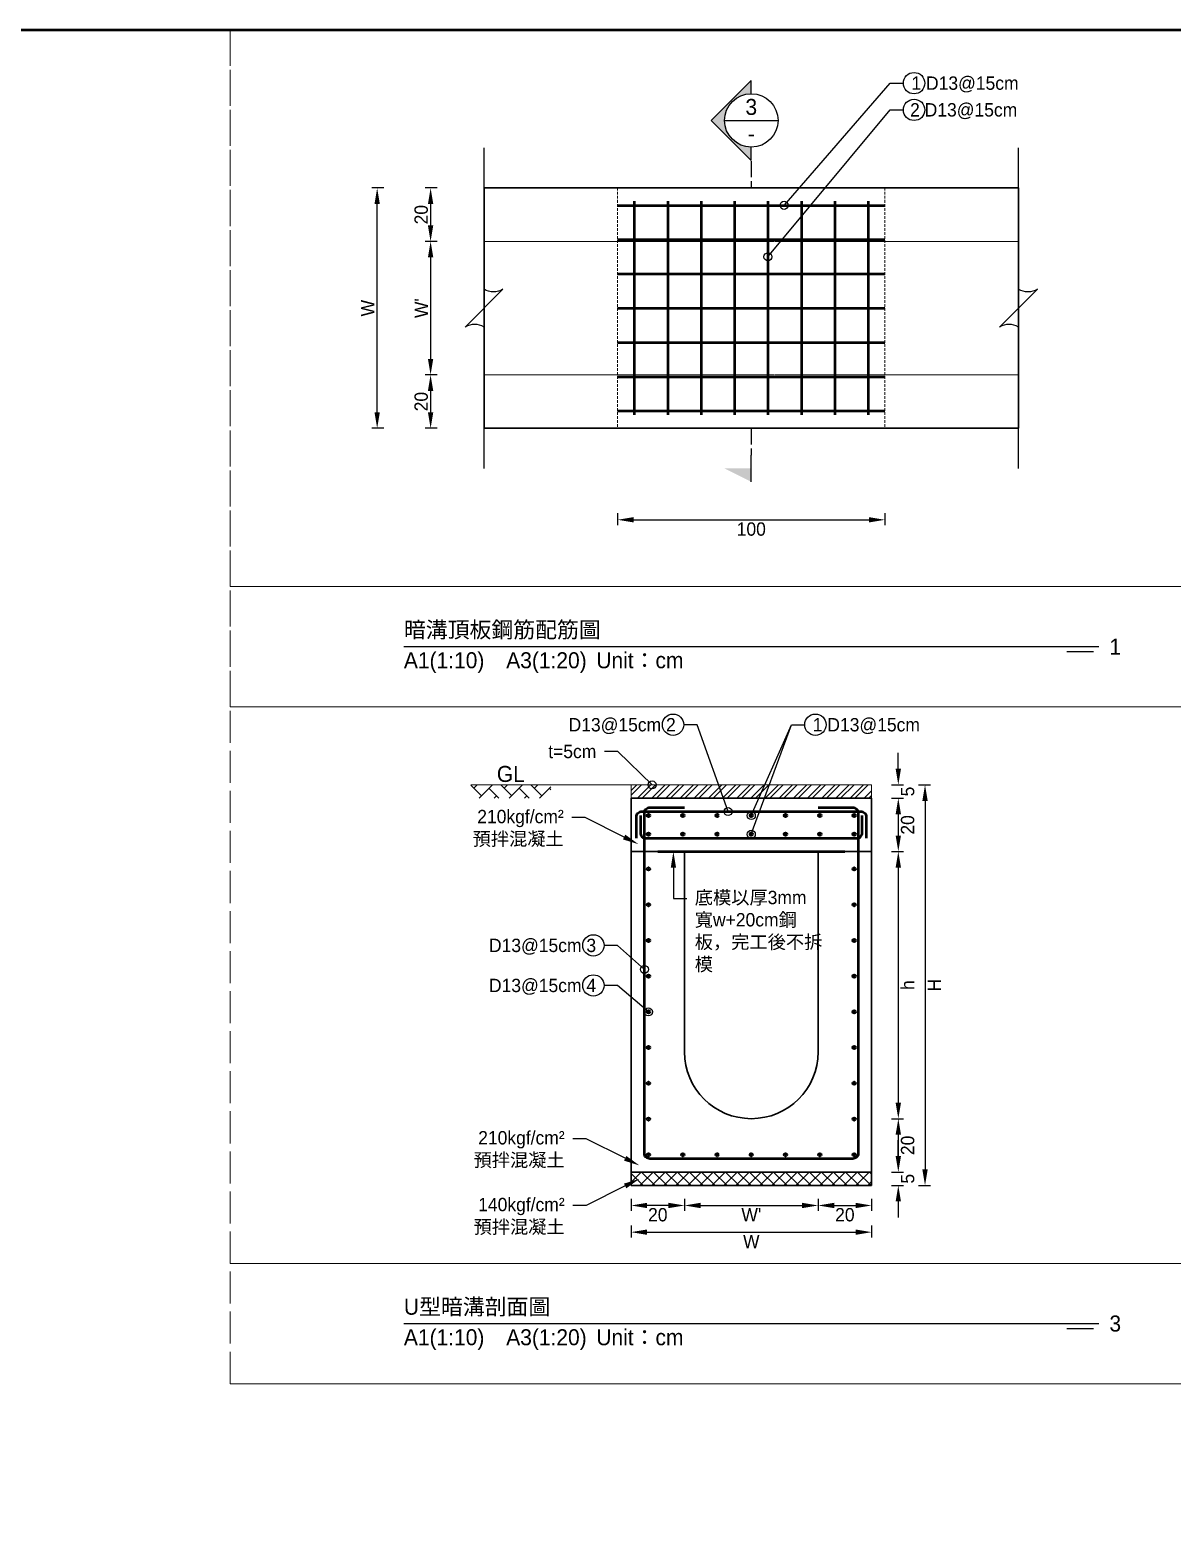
# Model space of a CAD drawing. Extents: x -3420 to 2030, y -3892 to 566.
# Drawn here: x -855 to -428, y -1971 to -1414 of the extents above; entities that cross this region are included whole.
import ezdxf
from ezdxf import colors
from ezdxf.entities.mleader import LeaderData, LeaderLine
from ezdxf.math import Vec2, Vec3

# ---------------------------------------------------------------- set-up
doc = ezdxf.new("R2010")
doc.units = 0
doc.header["$MEASUREMENT"] = 0
for name, pattern in [('ACAD_ISO02W100', [15, 12, -3]), ('DASHEDX2', [1.5, 1, -0.5]), ('HIDDEN', [0.375, 0.25, -0.125])]:
    doc.linetypes.add(name, pattern=pattern)
for name, color, linetype, lineweight in [('一、3.基本-變更', 1, 'Continuous', 50), ('二、1.繪圖-既有設施', 8, 'Continuous', 20), ('二、2.繪圖-施作項目', 181, 'Continuous', 30), ('二、4.繪圖-設計鋪面', 40, 'Continuous', 20), ('二、5.繪圖-鋼筋', 60, 'Continuous', 50), ('二、6.繪圖-其他施作項目', 35, 'Continuous', 30)]:
    doc.layers.add(name, color=color, linetype=linetype, lineweight=lineweight)
doc.layers.add('一、4.基本-隱藏', color=9, linetype='ACAD_ISO02W100', lineweight=20, plot=False)
doc.layers.add('三、3.文字-註解文字', color=2, linetype='Continuous')
doc.styles.add('次圖名(詳圖)', font='MS PGothic.ttf', dxfattribs={"height": 6})
doc.styles.add('註解文字(詳圖)', font='MS PGothic.ttf', dxfattribs={"height": 5})
doc.dimstyles.new('註解文字(詳圖)', dxfattribs={"dimtxt": 5, "dimasz": 6, "dimexe": 2, "dimexo": 5, "dimgap": 1, "dimtad": 2, "dimzin": 0, "dimdsep": 46, "dimtxsty": '註解文字(詳圖)', "dimcen": 0.1, "dimclrd": 144, "dimclre": 144, "dimclrt": 256, "dimadec": 0, "dimazin": 0, "dimtfac": 1, "dimtofl": 0, "dimtmove": 0, "dimatfit": 3, "dimfxlon": 1, "dimtolj": 1, "dimtzin": 0, "dimlwd": -1, "dimlwe": -1, "dimarcsym": 1})

# ---------------------------------------------------------------- blocks, each defined once
blk = doc.blocks.new('*D136')
at = {"layer": 'Defpoints', "color": 0, "transparency": 16777216}
for p in [(-685.015, -1473.25), (-705.015, -1493.25), (-685.015, -1493.25)]:
    blk.add_point(p, dxfattribs=at)
at = {"layer": '三、3.文字-註解文字', "color": 144, "transparency": 16777216}
for p, q in [((-702.515, -1473.25), (-707.015, -1473.25)), ((-705.015, -1479.25), (-705.015, -1487.25)), ((-702.515, -1493.25), (-707.015, -1493.25))]:
    blk.add_line(p, q, dxfattribs=at)
for points in [[(-706.015, -1479.25), (-704.015, -1479.25), (-705.015, -1473.25)], [(-706.015, -1487.25), (-704.015, -1487.25), (-705.015, -1493.25)]]:
    blk.add_solid(points, dxfattribs=at)
at = {"layer": '三、3.文字-註解文字', "transparency": 16777216, "insert": (-708.515, -1483.25), "char_height": 5, "attachment_point": 5, "rotation": 90, "style": '註解文字(詳圖)'}
blk.add_mtext('\\A1;20', dxfattribs=at)
blk = doc.blocks.new('*D137')
at = {"layer": 'Defpoints', "color": 0, "transparency": 16777216}
for p in [(-685.015, -1493.25), (-705.015, -1543.25), (-685.015, -1543.25)]:
    blk.add_point(p, dxfattribs=at)
at = {"layer": '三、3.文字-註解文字', "color": 144, "transparency": 16777216}
for p, q in [((-702.515, -1493.25), (-707.015, -1493.25)), ((-705.015, -1499.25), (-705.015, -1537.25)), ((-702.515, -1543.25), (-707.015, -1543.25))]:
    blk.add_line(p, q, dxfattribs=at)
for points in [[(-706.015, -1499.25), (-704.015, -1499.25), (-705.015, -1493.25)], [(-706.015, -1537.25), (-704.015, -1537.25), (-705.015, -1543.25)]]:
    blk.add_solid(points, dxfattribs=at)
at = {"layer": '三、3.文字-註解文字', "transparency": 16777216, "insert": (-708.515, -1518.25), "char_height": 5, "attachment_point": 5, "rotation": 90, "style": '註解文字(詳圖)'}
blk.add_mtext("\\A1;{\\fMS PGothic|b0|i0|c128|p34;W}'", dxfattribs=at)
blk = doc.blocks.new('*D138')
at = {"layer": 'Defpoints', "color": 0, "transparency": 16777216}
for p in [(-685.015, -1543.25), (-705.015, -1563.25), (-685.015, -1563.25)]:
    blk.add_point(p, dxfattribs=at)
at = {"layer": '三、3.文字-註解文字', "color": 144, "transparency": 16777216}
for p, q in [((-702.515, -1543.25), (-707.015, -1543.25)), ((-705.015, -1549.25), (-705.015, -1557.25)), ((-702.515, -1563.25), (-707.015, -1563.25))]:
    blk.add_line(p, q, dxfattribs=at)
for points in [[(-706.015, -1549.25), (-704.015, -1549.25), (-705.015, -1543.25)], [(-706.015, -1557.25), (-704.015, -1557.25), (-705.015, -1563.25)]]:
    blk.add_solid(points, dxfattribs=at)
at = {"layer": '三、3.文字-註解文字', "transparency": 16777216, "insert": (-708.515, -1553.25), "char_height": 5, "attachment_point": 5, "rotation": 90, "style": '註解文字(詳圖)'}
blk.add_mtext('\\A1;20', dxfattribs=at)
blk = doc.blocks.new('_Small')
at = {"color": 0, "linetype": 'ByBlock', "lineweight": -2}
blk.add_circle((0, 0), 0.25, dxfattribs=at)
blk = doc.blocks.new('*D134')
at = {"layer": 'Defpoints', "color": 0, "transparency": 16777216}
for p in [(-635.015, -1563.25), (-535.015, -1563.25), (-535.015, -1597.5)]:
    blk.add_point(p, dxfattribs=at)
at = {"layer": '三、3.文字-註解文字', "color": 144, "transparency": 16777216}
for p, q in [((-635.015, -1595), (-635.015, -1599.5)), ((-629.015, -1597.5), (-541.015, -1597.5)), ((-535.015, -1595), (-535.015, -1599.5))]:
    blk.add_line(p, q, dxfattribs=at)
for points in [[(-629.015, -1596.5), (-629.015, -1598.5), (-635.015, -1597.5)], [(-541.015, -1596.5), (-541.015, -1598.5), (-535.015, -1597.5)]]:
    blk.add_solid(points, dxfattribs=at)
at = {"layer": '三、3.文字-註解文字', "transparency": 16777216, "insert": (-585.015, -1601), "char_height": 5, "attachment_point": 5, "style": '註解文字(詳圖)'}
blk.add_mtext('\\A1;100', dxfattribs=at)
blk = doc.blocks.new('*D135')
at = {"layer": 'Defpoints', "color": 0, "transparency": 16777216}
for p in [(-725.015, -1473.25), (-685.015, -1473.25), (-685.015, -1563.25)]:
    blk.add_point(p, dxfattribs=at)
at = {"layer": '三、3.文字-註解文字', "color": 144, "transparency": 16777216}
for p, q in [((-722.515, -1473.25), (-727.015, -1473.25)), ((-725.015, -1557.25), (-725.015, -1479.25)), ((-722.515, -1563.25), (-727.015, -1563.25))]:
    blk.add_line(p, q, dxfattribs=at)
for points in [[(-726.015, -1479.25), (-724.015, -1479.25), (-725.015, -1473.25)], [(-726.015, -1557.25), (-724.015, -1557.25), (-725.015, -1563.25)]]:
    blk.add_solid(points, dxfattribs=at)
at = {"layer": '三、3.文字-註解文字', "transparency": 16777216, "insert": (-728.515, -1518.25), "char_height": 5, "attachment_point": 5, "rotation": 90, "style": '註解文字(詳圖)'}
blk.add_mtext('\\A1;W', dxfattribs=at)
blk = doc.blocks.new('*D140')
at = {"layer": 'Defpoints', "color": 0, "transparency": 16777216}
for p in [(-540, -1696.75), (-540, -1701.75), (-530, -1701.75)]:
    blk.add_point(p, dxfattribs=at)
at = {"layer": '三、3.文字-註解文字', "color": 144, "transparency": 16777216}
for p, q in [((-530, -1690.75), (-530, -1684.75)), ((-532.5, -1696.75), (-528, -1696.75)), ((-532.5, -1701.75), (-528, -1701.75)), ((-530, -1707.75), (-530, -1713.75))]:
    blk.add_line(p, q, dxfattribs=at)
for points in [[(-531, -1690.75), (-529, -1690.75), (-530, -1696.75)], [(-531, -1707.75), (-529, -1707.75), (-530, -1701.75)]]:
    blk.add_solid(points, dxfattribs=at)
at = {"layer": '三、3.文字-註解文字', "transparency": 16777216, "insert": (-526.5, -1699.25), "char_height": 5, "attachment_point": 5, "rotation": 90, "style": '註解文字(詳圖)'}
blk.add_mtext('\\A1;5', dxfattribs=at)
blk = doc.blocks.new('*D141')
at = {"layer": 'Defpoints', "color": 0, "transparency": 16777216}
for p in [(-540, -1701.75), (-540, -1721.75), (-530, -1721.75)]:
    blk.add_point(p, dxfattribs=at)
at = {"layer": '三、3.文字-註解文字', "color": 144, "transparency": 16777216}
for p, q in [((-532.5, -1701.75), (-528, -1701.75)), ((-530, -1707.75), (-530, -1715.75)), ((-532.5, -1721.75), (-528, -1721.75))]:
    blk.add_line(p, q, dxfattribs=at)
for points in [[(-531, -1707.75), (-529, -1707.75), (-530, -1701.75)], [(-531, -1715.75), (-529, -1715.75), (-530, -1721.75)]]:
    blk.add_solid(points, dxfattribs=at)
at = {"layer": '三、3.文字-註解文字', "transparency": 16777216, "insert": (-526.5, -1711.75), "char_height": 5, "attachment_point": 5, "rotation": 90, "style": '註解文字(詳圖)'}
blk.add_mtext('\\A1;20', dxfattribs=at)
blk = doc.blocks.new('*D142')
at = {"layer": 'Defpoints', "color": 0, "transparency": 16777216}
for p in [(-540, -1721.75), (-585, -1821.75), (-530, -1821.75)]:
    blk.add_point(p, dxfattribs=at)
at = {"layer": '三、3.文字-註解文字', "color": 144, "transparency": 16777216}
for p, q in [((-532.5, -1721.75), (-528, -1721.75)), ((-530, -1727.75), (-530, -1815.75)), ((-532.5, -1821.75), (-528, -1821.75))]:
    blk.add_line(p, q, dxfattribs=at)
for points in [[(-531, -1727.75), (-529, -1727.75), (-530, -1721.75)], [(-531, -1815.75), (-529, -1815.75), (-530, -1821.75)]]:
    blk.add_solid(points, dxfattribs=at)
at = {"layer": '三、3.文字-註解文字', "transparency": 16777216, "insert": (-526.5, -1771.75), "char_height": 5, "attachment_point": 5, "rotation": 90, "style": '註解文字(詳圖)'}
blk.add_mtext('\\A1;h', dxfattribs=at)
blk = doc.blocks.new('*D143')
at = {"layer": 'Defpoints', "color": 0, "transparency": 16777216}
for p in [(-585, -1821.75), (-540, -1841.75), (-530, -1841.75)]:
    blk.add_point(p, dxfattribs=at)
at = {"layer": '三、3.文字-註解文字', "color": 144, "transparency": 16777216}
for p, q in [((-532.5, -1821.75), (-528, -1821.75)), ((-530, -1827.75), (-530, -1835.75)), ((-532.5, -1841.75), (-528, -1841.75))]:
    blk.add_line(p, q, dxfattribs=at)
for points in [[(-531, -1827.75), (-529, -1827.75), (-530, -1821.75)], [(-531, -1835.75), (-529, -1835.75), (-530, -1841.75)]]:
    blk.add_solid(points, dxfattribs=at)
at = {"layer": '三、3.文字-註解文字', "transparency": 16777216, "insert": (-526.5, -1831.75), "char_height": 5, "attachment_point": 5, "rotation": 90, "style": '註解文字(詳圖)'}
blk.add_mtext('\\A1;20', dxfattribs=at)
blk = doc.blocks.new('*D144')
at = {"layer": 'Defpoints', "color": 0, "transparency": 16777216}
for p in [(-540, -1841.75), (-540, -1846.75), (-530, -1846.75)]:
    blk.add_point(p, dxfattribs=at)
at = {"layer": '三、3.文字-註解文字', "color": 144, "transparency": 16777216}
for p, q in [((-530, -1835.75), (-530, -1829.75)), ((-532.5, -1841.75), (-528, -1841.75)), ((-532.5, -1846.75), (-528, -1846.75)), ((-530, -1852.75), (-530, -1858.75))]:
    blk.add_line(p, q, dxfattribs=at)
for points in [[(-531, -1835.75), (-529, -1835.75), (-530, -1841.75)], [(-531, -1852.75), (-529, -1852.75), (-530, -1846.75)]]:
    blk.add_solid(points, dxfattribs=at)
at = {"layer": '三、3.文字-註解文字', "transparency": 16777216, "insert": (-526.5, -1844.25), "char_height": 5, "attachment_point": 5, "rotation": 90, "style": '註解文字(詳圖)'}
blk.add_mtext('\\A1;5', dxfattribs=at)
blk = doc.blocks.new('*D139')
at = {"layer": 'Defpoints', "color": 0, "transparency": 16777216}
for p in [(-540, -1696.75), (-540, -1846.75), (-520, -1846.75)]:
    blk.add_point(p, dxfattribs=at)
at = {"layer": '三、3.文字-註解文字', "color": 144, "transparency": 16777216}
for p, q in [((-522.5, -1696.75), (-518, -1696.75)), ((-520, -1702.75), (-520, -1840.75)), ((-522.5, -1846.75), (-518, -1846.75))]:
    blk.add_line(p, q, dxfattribs=at)
for points in [[(-521, -1702.75), (-519, -1702.75), (-520, -1696.75)], [(-521, -1840.75), (-519, -1840.75), (-520, -1846.75)]]:
    blk.add_solid(points, dxfattribs=at)
at = {"layer": '三、3.文字-註解文字', "transparency": 16777216, "insert": (-516.5, -1771.75), "char_height": 5, "attachment_point": 5, "rotation": 90, "style": '註解文字(詳圖)'}
blk.add_mtext('\\A1;H', dxfattribs=at)
blk = doc.blocks.new('*D131')
at = {"layer": 'Defpoints', "color": 0, "transparency": 16777216}
for p in [(-630, -1721.75), (-610, -1721.75), (-630, -1854.25)]:
    blk.add_point(p, dxfattribs=at)
at = {"layer": '三、3.文字-註解文字', "color": 144, "transparency": 16777216}
for p, q in [((-630, -1851.75), (-630, -1856.25)), ((-616, -1854.25), (-624, -1854.25)), ((-610, -1851.75), (-610, -1856.25))]:
    blk.add_line(p, q, dxfattribs=at)
for points in [[(-624, -1853.25), (-624, -1855.25), (-630, -1854.25)], [(-616, -1853.25), (-616, -1855.25), (-610, -1854.25)]]:
    blk.add_solid(points, dxfattribs=at)
at = {"layer": '三、3.文字-註解文字', "transparency": 16777216, "insert": (-620, -1857.75), "char_height": 5, "attachment_point": 5, "style": '註解文字(詳圖)'}
blk.add_mtext('\\A1;20', dxfattribs=at)
blk = doc.blocks.new('*D132')
at = {"layer": 'Defpoints', "color": 0, "transparency": 16777216}
for p in [(-610, -1721.75), (-560, -1721.75), (-560, -1854.25)]:
    blk.add_point(p, dxfattribs=at)
at = {"layer": '三、3.文字-註解文字', "color": 144, "transparency": 16777216}
for p, q in [((-610, -1851.75), (-610, -1856.25)), ((-604, -1854.25), (-566, -1854.25)), ((-560, -1851.75), (-560, -1856.25))]:
    blk.add_line(p, q, dxfattribs=at)
for points in [[(-604, -1853.25), (-604, -1855.25), (-610, -1854.25)], [(-566, -1853.25), (-566, -1855.25), (-560, -1854.25)]]:
    blk.add_solid(points, dxfattribs=at)
at = {"layer": '三、3.文字-註解文字', "transparency": 16777216, "insert": (-585, -1857.75), "char_height": 5, "attachment_point": 5, "style": '註解文字(詳圖)'}
blk.add_mtext("\\A1;W'", dxfattribs=at)
blk = doc.blocks.new('*D133')
at = {"layer": 'Defpoints', "color": 0, "transparency": 16777216}
for p in [(-560, -1721.75), (-540, -1721.75), (-540, -1854.25)]:
    blk.add_point(p, dxfattribs=at)
at = {"layer": '三、3.文字-註解文字', "color": 144, "transparency": 16777216}
for p, q in [((-560, -1851.75), (-560, -1856.25)), ((-554, -1854.25), (-546, -1854.25)), ((-540, -1851.75), (-540, -1856.25))]:
    blk.add_line(p, q, dxfattribs=at)
for points in [[(-554, -1853.25), (-554, -1855.25), (-560, -1854.25)], [(-546, -1853.25), (-546, -1855.25), (-540, -1854.25)]]:
    blk.add_solid(points, dxfattribs=at)
at = {"layer": '三、3.文字-註解文字', "transparency": 16777216, "insert": (-550, -1857.75), "char_height": 5, "attachment_point": 5, "style": '註解文字(詳圖)'}
blk.add_mtext('\\A1;20', dxfattribs=at)
blk = doc.blocks.new('*D130')
at = {"layer": 'Defpoints', "color": 0, "transparency": 16777216}
for p in [(-630, -1846.75), (-540, -1846.75), (-540, -1864.25)]:
    blk.add_point(p, dxfattribs=at)
at = {"layer": '三、3.文字-註解文字', "color": 144, "transparency": 16777216}
for p, q in [((-630, -1861.75), (-630, -1866.25)), ((-624, -1864.25), (-546, -1864.25)), ((-540, -1861.75), (-540, -1866.25))]:
    blk.add_line(p, q, dxfattribs=at)
for points in [[(-624, -1863.25), (-624, -1865.25), (-630, -1864.25)], [(-546, -1863.25), (-546, -1865.25), (-540, -1864.25)]]:
    blk.add_solid(points, dxfattribs=at)
at = {"layer": '三、3.文字-註解文字', "transparency": 16777216, "insert": (-585, -1867.75), "char_height": 5, "attachment_point": 5, "style": '註解文字(詳圖)'}
blk.add_mtext('\\A1;W', dxfattribs=at)

msp = doc.modelspace()

# ---------------------------------------------------------------- hatches: boundary and pattern name
at = {"layer": '三、3.文字-註解文字'}
h = msp.add_hatch(color=256, dxfattribs=at)
h.dxf.hatch_style = 1
h.paths.add_polyline_path([(-585.015, -1432.943), (-600.015, -1447.943), (-585.015, -1462.943), (-585.015, -1457.943, -0.4142136), (-595.015, -1447.943, -0.4142136), (-585.015, -1437.943)])
h = msp.add_hatch(color=256, dxfattribs=at)
h.dxf.hatch_style = 1
h.paths.add_polyline_path([(-595.015, -1578.25), (-585.015, -1583.25), (-585.015, -1578.25)])
at = {"layer": '二、2.繪圖-施作項目'}
h = msp.add_hatch(dxfattribs=at)
h.set_pattern_fill('ANSI37', color=256)
h.set_pattern_definition([(45, (658.0375, -1477.9498), (-2.245064, 2.245064), []), (135, (658.0375, -1477.9498), (-2.245064, -2.245064), [])])
h.paths.add_polyline_path([(-540, -1846.75), (-540, -1841.75), (-630, -1841.75), (-630, -1846.75)])
at = {"layer": '二、4.繪圖-設計鋪面'}
h = msp.add_hatch(dxfattribs=at)
h.set_pattern_fill('AR-HBONE', color=256)
h.set_pattern_definition([(45, (-10, -1426.5), (0, 5.656854), [12, -4]), (135, (-7.1716, -1423.6716), (4e-16, 5.656854), [12, -4])])
h.paths.add_polyline_path([(-660, -1696.75), (-690, -1696.75), (-690, -1701.75), (-660, -1701.75)])
h = msp.add_hatch(dxfattribs=at)
h.set_pattern_fill('ANSI32', color=256, scale=10)
h.set_pattern_definition([(45, (-2757.7885, -1477.283), (-2.6516504, 2.6516504), []), (45, (-2756.0207, -1477.283), (-2.6516504, 2.6516504), [])])
h.paths.add_polyline_path([(-540, -1701.75), (-540, -1696.75), (-630, -1696.75), (-630, -1701.75)])
at = {"layer": '二、5.繪圖-鋼筋'}
h = msp.add_hatch(color=256, dxfattribs=at)
h.dxf.hatch_style = 1
h.paths.add_polyline_path([(-623, -1708.25, 1), (-624, -1708.25, 1)])
h = msp.add_hatch(color=256, dxfattribs=at)
h.dxf.hatch_style = 1
h.paths.add_polyline_path([(-610.17, -1708.25, 1), (-611.17, -1708.25, 1)])
h = msp.add_hatch(color=256, dxfattribs=at)
h.dxf.hatch_style = 1
h.paths.add_polyline_path([(-597.34, -1708.25, 1), (-598.34, -1708.25, 1)])
h = msp.add_hatch(color=256, dxfattribs=at)
h.dxf.hatch_style = 1
h.paths.add_polyline_path([(-584.5, -1708.25, 1), (-585.5, -1708.25, 1)])
h = msp.add_hatch(color=256, dxfattribs=at)
h.dxf.hatch_style = 1
h.paths.add_polyline_path([(-571.68, -1708.25, 1), (-572.68, -1708.25, 1)])
h = msp.add_hatch(color=256, dxfattribs=at)
h.dxf.hatch_style = 1
h.paths.add_polyline_path([(-558.85, -1708.25, 1), (-559.85, -1708.25, 1)])
h = msp.add_hatch(color=256, dxfattribs=at)
h.dxf.hatch_style = 1
h.paths.add_polyline_path([(-546, -1708.25, 1), (-547, -1708.25, 1)])
h = msp.add_hatch(color=256, dxfattribs=at)
h.dxf.hatch_style = 1
h.paths.add_polyline_path([(-623, -1715.25, 1), (-624, -1715.25, 1)])
h = msp.add_hatch(color=256, dxfattribs=at)
h.dxf.hatch_style = 1
h.paths.add_polyline_path([(-610.17, -1715.25, 1), (-611.17, -1715.25, 1)])
h = msp.add_hatch(color=256, dxfattribs=at)
h.dxf.hatch_style = 1
h.paths.add_polyline_path([(-597.34, -1715.25, 1), (-598.34, -1715.25, 1)])
h = msp.add_hatch(color=256, dxfattribs=at)
h.dxf.hatch_style = 1
h.paths.add_polyline_path([(-584.5, -1715.25, 1), (-585.5, -1715.25, 1)])
h = msp.add_hatch(color=256, dxfattribs=at)
h.dxf.hatch_style = 1
h.paths.add_polyline_path([(-571.68, -1715.25, 1), (-572.68, -1715.25, 1)])
h = msp.add_hatch(color=256, dxfattribs=at)
h.dxf.hatch_style = 1
h.paths.add_polyline_path([(-558.85, -1715.25, 1), (-559.85, -1715.25, 1)])
h = msp.add_hatch(color=256, dxfattribs=at)
h.dxf.hatch_style = 1
h.paths.add_polyline_path([(-546, -1715.25, 1), (-547, -1715.25, 1)])
h = msp.add_hatch(color=256, dxfattribs=at)
h.dxf.hatch_style = 1
h.paths.add_polyline_path([(-623, -1728.25, 1), (-624, -1728.25, 1)])
h = msp.add_hatch(color=256, dxfattribs=at)
h.dxf.hatch_style = 1
h.paths.add_polyline_path([(-546, -1728.25, 1), (-547, -1728.25, 1)])
h = msp.add_hatch(color=256, dxfattribs=at)
h.dxf.hatch_style = 1
h.paths.add_polyline_path([(-623, -1741.625, 1), (-624, -1741.625, 1)])
h = msp.add_hatch(color=256, dxfattribs=at)
h.dxf.hatch_style = 1
h.paths.add_polyline_path([(-546, -1741.625, 1), (-547, -1741.625, 1)])
h = msp.add_hatch(color=256, dxfattribs=at)
h.dxf.hatch_style = 1
h.paths.add_polyline_path([(-623, -1755, 1), (-624, -1755, 1)])
h = msp.add_hatch(color=256, dxfattribs=at)
h.dxf.hatch_style = 1
h.paths.add_polyline_path([(-546, -1755, 1), (-547, -1755, 1)])
h = msp.add_hatch(color=256, dxfattribs=at)
h.dxf.hatch_style = 1
h.paths.add_polyline_path([(-623, -1768.375, 1), (-624, -1768.375, 1)])
h = msp.add_hatch(color=256, dxfattribs=at)
h.dxf.hatch_style = 1
h.paths.add_polyline_path([(-546, -1768.375, 1), (-547, -1768.375, 1)])
h = msp.add_hatch(color=256, dxfattribs=at)
h.dxf.hatch_style = 1
h.paths.add_polyline_path([(-623, -1781.75, 1), (-624, -1781.75, 1)])
h = msp.add_hatch(color=256, dxfattribs=at)
h.dxf.hatch_style = 1
h.paths.add_polyline_path([(-546, -1781.75, 1), (-547, -1781.75, 1)])
h = msp.add_hatch(color=256, dxfattribs=at)
h.dxf.hatch_style = 1
h.paths.add_polyline_path([(-623, -1795.125, 1), (-624, -1795.125, 1)])
h = msp.add_hatch(color=256, dxfattribs=at)
h.dxf.hatch_style = 1
h.paths.add_polyline_path([(-546, -1795.125, 1), (-547, -1795.125, 1)])
h = msp.add_hatch(color=256, dxfattribs=at)
h.dxf.hatch_style = 1
h.paths.add_polyline_path([(-623, -1808.5, 1), (-624, -1808.5, 1)])
h = msp.add_hatch(color=256, dxfattribs=at)
h.dxf.hatch_style = 1
h.paths.add_polyline_path([(-546, -1808.5, 1), (-547, -1808.5, 1)])
h = msp.add_hatch(color=256, dxfattribs=at)
h.dxf.hatch_style = 1
h.paths.add_polyline_path([(-623, -1821.875, 1), (-624, -1821.875, 1)])
h = msp.add_hatch(color=256, dxfattribs=at)
h.dxf.hatch_style = 1
h.paths.add_polyline_path([(-546, -1821.875, 1), (-547, -1821.875, 1)])
h = msp.add_hatch(color=256, dxfattribs=at)
h.dxf.hatch_style = 1
h.paths.add_polyline_path([(-623, -1835.25, 1), (-624, -1835.25, 1)])
h = msp.add_hatch(color=256, dxfattribs=at)
h.dxf.hatch_style = 1
h.paths.add_polyline_path([(-610.17, -1835.25, 1), (-611.17, -1835.25, 1)])
h = msp.add_hatch(color=256, dxfattribs=at)
h.dxf.hatch_style = 1
h.paths.add_polyline_path([(-597.34, -1835.25, 1), (-598.34, -1835.25, 1)])
h = msp.add_hatch(color=256, dxfattribs=at)
h.dxf.hatch_style = 1
h.paths.add_polyline_path([(-584.5, -1835.25, 1), (-585.5, -1835.25, 1)])
h = msp.add_hatch(color=256, dxfattribs=at)
h.dxf.hatch_style = 1
h.paths.add_polyline_path([(-571.68, -1835.25, 1), (-572.68, -1835.25, 1)])
h = msp.add_hatch(color=256, dxfattribs=at)
h.dxf.hatch_style = 1
h.paths.add_polyline_path([(-558.85, -1835.25, 1), (-559.85, -1835.25, 1)])
h = msp.add_hatch(color=256, dxfattribs=at)
h.dxf.hatch_style = 1
h.paths.add_polyline_path([(-546, -1835.25, 1), (-547, -1835.25, 1)])

# ---------------------------------------------------------------- linework, layer by layer
at = {"layer": '一、3.基本-變更'}
msp.add_lwpolyline([(-3420, -1414), (0, -1414), (0, -2528), (-3420, -2528)], close=True, dxfattribs=at)
at = {"layer": '一、4.基本-隱藏'}
for points in [[(-780, -1414), (0, -1414), (0, -1921), (-780, -1921)], [(-780, -1414), (-390, -1414), (-390, -1622.5), (-780, -1622.5)], [(-780, -1622.5), (-390, -1622.5), (-390, -1667.5), (-780, -1667.5)], [(-780, -1667.5), (-390, -1667.5), (-390, -1876), (-780, -1876)], [(-780, -1876), (-390, -1876), (-390, -1921), (-780, -1921)]]:
    msp.add_lwpolyline(points, close=True, dxfattribs=at)
msp.add_lwpolyline([(-780, -1921), (0, -1921)], dxfattribs=at)
at = {"layer": '三、3.文字-註解文字'}
for points in [[(-585.015, -1437.943), (-585.015, -1432.943), (-600.015, -1447.943), (-585.015, -1462.943), (-585.015, -1457.943)], [(-595.015, -1447.943), (-575.015, -1447.943)], [(-585.015, -1583.25), (-585.015, -1573.25)], [(-715, -1645), (-455, -1645)], [(-457, -1647), (-467, -1647)], [(-715, -1898.5), (-455, -1898.5)], [(-457, -1900.5), (-467, -1900.5)]]:
    msp.add_lwpolyline(points, dxfattribs=at)
for points in [[(-685.015, -1578.25), (-685.015, -1525.321, 0.2828427), (-692.086, -1525.321), (-677.944, -1511.179, -0.2828427), (-685.015, -1511.179), (-685.015, -1458.25)], [(-485.015, -1578.25), (-485.015, -1525.321, 0.2828427), (-492.086, -1525.321), (-477.944, -1511.179, -0.2828427), (-485.015, -1511.179), (-485.015, -1458.25)]]:
    msp.add_lwpolyline(points, format="xyb", dxfattribs=at)
at = {"layer": '三、3.文字-註解文字', "linetype": 'ACAD_ISO02W100', "ltscale": 0.5}
for points in [[(-585.015, -1463.25), (-585.015, -1473.25)], [(-585.015, -1563.25), (-585.015, -1573.25)]]:
    msp.add_lwpolyline(points, dxfattribs=at)
at = {"layer": '三、3.文字-註解文字'}
for centre, radius in [((-524.085, -1434), 4), ((-585.015, -1447.943), 10), ((-524.085, -1444), 4), ((-614.282, -1674.25), 4), ((-561, -1674.25), 4), ((-644.082, -1756.875), 4), ((-644.082, -1771.875), 4)]:
    msp.add_circle(centre, radius, dxfattribs=at)
at = {"layer": '二、1.繪圖-既有設施', "linetype": 'DASHEDX2'}
for points in [[(-635.015, -1473.25), (-635.015, -1563.25)], [(-535.015, -1473.25), (-535.015, -1563.25)]]:
    msp.add_lwpolyline(points, dxfattribs=at)
at = {"layer": '二、1.繪圖-既有設施', "linetype": 'HIDDEN'}
for points in [[(-685.015, -1493.25), (-485.015, -1493.25)], [(-685.015, -1543.25), (-485.015, -1543.25)]]:
    msp.add_lwpolyline(points, dxfattribs=at)
at = {"layer": '二、2.繪圖-施作項目'}
for points in [[(-685.015, -1473.25), (-485.015, -1473.25)], [(-685.015, -1473.25), (-685.015, -1563.25)], [(-485.015, -1473.25), (-485.015, -1563.25)], [(-685.015, -1563.25), (-485.015, -1563.25)], [(-630, -1701.75), (-540, -1701.75)], [(-630, -1701.75), (-630, -1721.75)], [(-540, -1701.75), (-540, -1721.75)], [(-630, -1721.75), (-540, -1721.75)], [(-630, -1721.75), (-630, -1846.75)], [(-630, -1721.75), (-540, -1721.75)], [(-540, -1721.75), (-540, -1846.75)], [(-630, -1841.75), (-540, -1841.75)], [(-630, -1846.75), (-540, -1846.75)]]:
    msp.add_lwpolyline(points, dxfattribs=at)
msp.add_lwpolyline([(-560, -1721.75), (-560, -1796.75, -1), (-610, -1796.75), (-610, -1721.75)], format="xyb", dxfattribs=at)
at = {"layer": '二、4.繪圖-設計鋪面'}
for points in [[(-630, -1696.75), (-690, -1696.75)], [(-630, -1696.75), (-540, -1696.75)], [(-630, -1696.75), (-630, -1701.75)], [(-540, -1696.75), (-540, -1701.75)], [(-630, -1701.75), (-540, -1701.75)]]:
    msp.add_lwpolyline(points, dxfattribs=at)
at = {"layer": '二、5.繪圖-鋼筋'}
for points in [[(-635.015, -1479.75), (-535.015, -1479.75)], [(-628.78, -1478.25), (-628.78, -1558.25)], [(-616.28, -1478.25), (-616.28, -1558.25)], [(-603.78, -1478.25), (-603.78, -1558.25)], [(-591.28, -1478.25), (-591.28, -1558.25)], [(-578.78, -1478.25), (-578.78, -1558.25)], [(-566.28, -1478.25), (-566.28, -1558.25)], [(-553.78, -1478.25), (-553.78, -1558.25)], [(-541.28, -1478.25), (-541.28, -1558.25)], [(-635.015, -1492.6), (-535.015, -1492.6)], [(-635.015, -1505.43), (-535.015, -1505.43)], [(-635.015, -1518.26), (-535.015, -1518.26)], [(-635.015, -1531.09), (-535.015, -1531.09)], [(-635.015, -1543.92), (-535.015, -1543.92)], [(-635.015, -1556.75), (-535.015, -1556.75)]]:
    msp.add_lwpolyline(points, dxfattribs=at)
for points in [[(-628, -1716.75), (-628, -1708.75, -0.4142136), (-626, -1706.75), (-544, -1706.75, -0.4142136), (-542, -1708.75), (-542, -1716.75)], [(-626.5, -1708.25), (-626.5, -1714.75, 0.4142136), (-624.5, -1716.75), (-545.5, -1716.75, 0.4142136), (-543.5, -1714.75), (-543.5, -1708.25)], [(-625, -1721.75), (-625, -1707.25, -0.4142136), (-623, -1705.25), (-610, -1705.25)], [(-560, -1705.25), (-547, -1705.25, -0.4142136), (-545, -1707.25), (-545, -1721.75)], [(-545, -1721.75), (-545, -1834.75, -0.4142136), (-547, -1836.75), (-623, -1836.75, -0.4142136), (-625, -1834.75), (-625, -1721.75)]]:
    msp.add_lwpolyline(points, format="xyb", dxfattribs=at)
for centre in [(-623.5, -1708.25), (-610.67, -1708.25), (-597.84, -1708.25), (-585, -1708.25), (-572.18, -1708.25), (-559.35, -1708.25), (-546.5, -1708.25), (-623.5, -1715.25), (-610.67, -1715.25), (-597.84, -1715.25), (-585, -1715.25), (-572.18, -1715.25), (-559.35, -1715.25), (-546.5, -1715.25), (-623.5, -1728.25), (-546.5, -1728.25), (-623.5, -1741.625), (-546.5, -1741.625), (-623.5, -1755), (-546.5, -1755), (-623.5, -1768.375), (-546.5, -1768.375), (-623.5, -1781.75), (-546.5, -1781.75), (-623.5, -1795.125), (-546.5, -1795.125), (-623.5, -1808.5), (-546.5, -1808.5), (-623.5, -1821.875), (-546.5, -1821.875), (-623.5, -1835.25), (-610.67, -1835.25), (-597.84, -1835.25), (-585, -1835.25), (-572.18, -1835.25), (-559.35, -1835.25), (-546.5, -1835.25)]:
    msp.add_circle(centre, 0.5, dxfattribs=at)
at = {"layer": '二、6.繪圖-其他施作項目', "const_width": 1}
msp.add_lwpolyline([(-620, -1721.75), (-550, -1721.75)], dxfattribs=at)

# ---------------------------------------------------------------- texts
at = {"layer": '三、3.文字-註解文字', "char_height": 6}
for s, width, gutter_width, insert, attachment_point, style in [('3', 6.60394, 25, (-585.015, -1442.943), 5, '註解文字(詳圖)'), ('-', 6.60394, 25, (-585.015, -1452.943), 5, '註解文字(詳圖)'), ('暗{\\fMS PGothic|b0|i0|c128|p34;溝頂板鋼筋配筋圖}', 80.77209, 15, (-715, -1639), 4, '次圖名(詳圖)'), ('1', 3, 15, (-451, -1645), 4, '次圖名(詳圖)'), ('A1(1:10)\u3000A3(1:20){\\fMS PGothic|b0|i0|c128|p34;^IUnit：cm}', 136.03259, 15, (-715, -1651), 4, '次圖名(詳圖)'), ('U型{\\fMS PGothic|b0|i0|c128|p34;暗溝剖面圖}', 134.12151, 15, (-715, -1892.5), 4, '次圖名(詳圖)'), ('3', 3, 15, (-451, -1898.5), 4, '次圖名(詳圖)'), ('A1(1:10)\u3000A3(1:20){\\fMS PGothic|b0|i0|c128|p34;^IUnit：cm}', 136.03259, 15, (-715, -1904.5), 4, '次圖名(詳圖)')]:
    msp.add_mtext_dynamic_manual_height_columns(s, width=width, gutter_width=gutter_width, heights=[0], dxfattribs=dict(at, insert=insert, attachment_point=attachment_point, style=style))
at = {"layer": '二、4.繪圖-設計鋪面', "insert": (-675, -1695.75), "char_height": 6, "attachment_point": 8, "style": '註解文字(詳圖)'}
msp.add_mtext_dynamic_manual_height_columns('{\\fMS PGothic|b0|i0|c128|p34;GL}', width=10.17412, gutter_width=30, heights=[0], dxfattribs=at)

# ---------------------------------------------------------------- dimensions: what is measured, and where the dimension line sits
at = {"layer": '三、3.文字-註解文字'}
for base, p1, p2, text, picture, middle in [((-725.015, -1473.25), (-685.015, -1563.25), (-685.015, -1473.25), 'W', '*D135', (-728.515, -1518.25)), ((-705.015, -1493.25), (-685.015, -1473.25), (-685.015, -1493.25), '20', '*D136', (-708.515, -1483.25)), ((-705.015, -1543.25), (-685.015, -1493.25), (-685.015, -1543.25), "{\\fMS PGothic|b0|i0|c128|p34;W}'", '*D137', (-708.515, -1518.25)), ((-705.015, -1563.25), (-685.015, -1543.25), (-685.015, -1563.25), '20', '*D138', (-708.515, -1553.25)), ((-530, -1701.75), (-540, -1696.75), (-540, -1701.75), '5', '*D140', (-526.5, -1699.25)), ((-520, -1846.75), (-540, -1696.75), (-540, -1846.75), 'H', '*D139', (-516.5, -1771.75)), ((-530, -1721.75), (-540, -1701.75), (-540, -1721.75), '20', '*D141', (-526.5, -1711.75)), ((-530, -1821.75), (-540, -1721.75), (-585, -1821.75), 'h', '*D142', (-526.5, -1771.75)), ((-530, -1841.75), (-585, -1821.75), (-540, -1841.75), '20', '*D143', (-526.5, -1831.75)), ((-530, -1846.75), (-540, -1841.75), (-540, -1846.75), '5', '*D144', (-526.5, -1844.25))]:
    dim = msp.add_linear_dim(base=base, p1=p1, p2=p2, angle=90, text=text, dimstyle='註解文字(詳圖)', dxfattribs=at)
    dim.commit()
    dim.dimension.update_dxf_attribs({"geometry": picture, "text_midpoint": middle})
for base, p1, p2, text, picture, middle in [((-535.015, -1597.5), (-635.015, -1563.25), (-535.015, -1563.25), '100', '*D134', (-585.015, -1601)), ((-630, -1854.25), (-610, -1721.75), (-630, -1721.75), '20', '*D131', (-620, -1857.75)), ((-560, -1854.25), (-610, -1721.75), (-560, -1721.75), "W'", '*D132', (-585, -1857.75)), ((-540, -1854.25), (-560, -1721.75), (-540, -1721.75), '20', '*D133', (-550, -1857.75)), ((-540, -1864.25), (-630, -1846.75), (-540, -1846.75), 'W', '*D130', (-585, -1867.75))]:
    dim = msp.add_linear_dim(base=base, p1=p1, p2=p2, text=text, dimstyle='註解文字(詳圖)', dxfattribs=at)
    dim.commit()
    dim.dimension.update_dxf_attribs({"geometry": picture, "text_midpoint": middle})

# ---------------------------------------------------------------- leaders
ml = msp.add_multileader_mtext('Standard', dxfattribs=at)
ml.set_content('{\\fMS PGothic|b0|i0|c128|p34;1 }D13@15cm', color=256, style='註解文字(詳圖)')
ml.set_leader_properties(color=144, linetype='ByLayer', lineweight=-1)
ml.set_arrow_properties(name='SMALL')
ml.build(insert=Vec2(0, 0))
ml.multileader.update_dxf_attribs({"dogleg_length": 5, "arrow_head_size": 6})
ctx = ml.context
ctx.base_point, ctx.char_height, ctx.arrow_head_size, ctx.landing_gap_size, ctx.plane_origin = Vec3(-528.085, -1434), 5, 6, 3, Vec3(-570.71, -1481.835)
notes = []
notes.append((ctx, [(0, (1, 1, 0), (-533.085, -1434), (1, 0), 5, [(0, [(-572.743, -1479.75)], 0, [])])]))
ctx.mtext.insert, ctx.mtext.flow_direction = Vec3(-525.085, -1431.486), 5
ml = msp.add_multileader_mtext('Standard', dxfattribs=at)
ml.set_content('{\\fMS PGothic|b0|i0|c128|p34;2 }D13@15cm', color=256, style='註解文字(詳圖)')
ml.set_leader_properties(color=144, linetype='ByLayer', lineweight=-1)
ml.set_arrow_properties(name='SMALL')
ml.build(insert=Vec2(0, 0))
ml.multileader.update_dxf_attribs({"dogleg_length": 5, "arrow_head_size": 6})
ctx = ml.context
ctx.base_point, ctx.char_height, ctx.arrow_head_size, ctx.landing_gap_size, ctx.plane_origin = Vec3(-528.085, -1444), 5, 6, 2.5, Vec3(-570.71, -1491.835)
notes.append((ctx, [(0, (1, 1, 0), (-533.085, -1444), (1, 0), 5, [(0, [(-578.78, -1499.015)], 0, [])])]))
ctx.mtext.insert, ctx.mtext.flow_direction = Vec3(-525.585, -1441.486), 5
ml = msp.add_multileader_mtext('Standard', dxfattribs=at)
ml.set_content('{\\fMS PGothic|b0|i0|c128|p34;D13@15cm }2', color=256, style='註解文字(詳圖)')
ml.set_leader_properties(color=144, linetype='ByLayer', lineweight=-1)
ml.set_arrow_properties(name='SMALL')
ml.build(insert=Vec2(0, 0))
ml.multileader.update_dxf_attribs({"dogleg_length": 5, "arrow_head_size": 6})
ctx = ml.context
ctx.base_point, ctx.char_height, ctx.arrow_head_size, ctx.landing_gap_size, ctx.plane_origin = Vec3(-654.378, -1674.25), 5, 6, 3, Vec3(-704.213, -1722.085)
ctx.text_align_type = 2
notes.append((ctx, [(1, (1, 1, 0), (-605.282, -1674.25), (-1, 0), 5, [(0, [(-593.7, -1706.75)], 0, [])])]))
ctx.mtext.insert, ctx.mtext.alignment, ctx.mtext.flow_direction = Vec3(-613.282, -1671.736), 3, 5
ml = msp.add_multileader_mtext('Standard', dxfattribs=at)
ml.set_content('{\\fMS PGothic|b0|i0|c128|p34;1 }D13@15cm', color=256, style='註解文字(詳圖)')
ml.set_leader_properties(color=144, linetype='ByLayer', lineweight=-1)
ml.set_arrow_properties(name='SMALL')
ml.build(insert=Vec2(0, 0))
ml.multileader.update_dxf_attribs({"dogleg_length": 5, "arrow_head_size": 6})
ctx = ml.context
ctx.base_point, ctx.char_height, ctx.arrow_head_size, ctx.landing_gap_size, ctx.plane_origin = Vec3(-565, -1674.25), 5, 6, 3, Vec3(-607.625, -1722.085)
notes.append((ctx, [(0, (1, 1, 0), (-570, -1674.25), (1, 0), 5, [(0, [(-585, -1708.25)], 0, [])])]))
ctx.mtext.insert, ctx.mtext.flow_direction = Vec3(-562, -1671.736), 5
ml = msp.add_multileader_mtext('Standard', dxfattribs=at)
ml.set_content(' ', color=256, style='註解文字(詳圖)')
ml.set_leader_properties(color=144, linetype='ByLayer', lineweight=-1)
ml.set_arrow_properties(name='SMALL')
ml.build(insert=Vec2(0, 0))
ml.multileader.update_dxf_attribs({"dogleg_length": 5, "arrow_head_size": 6})
ctx = ml.context
ctx.base_point, ctx.char_height, ctx.arrow_head_size, ctx.landing_gap_size, ctx.plane_origin = Vec3(-565, -1674.25), 5, 6, 3, Vec3(-607.625, -1732.085)
notes.append((ctx, [(0, (1, 1, 0), (-570, -1674.25), (1, 0), 5, [(0, [(-585, -1715.25)], 0, [])])]))
ctx.mtext.insert, ctx.mtext.flow_direction = Vec3(-562, -1671.75), 5
ml = msp.add_multileader_mtext('Standard', dxfattribs=at)
ml.set_content('{\\fMS PGothic|b0|i0|c128|p34;t=5cm}', color=256, style='註解文字(詳圖)')
ml.set_leader_properties(color=144, linetype='ByLayer', lineweight=-1)
ml.set_arrow_properties(name='SMALL')
ml.build(insert=Vec2(0, 0))
ml.multileader.update_dxf_attribs({"dogleg_length": 5, "arrow_head_size": 6})
ctx = ml.context
ctx.base_point, ctx.char_height, ctx.arrow_head_size, ctx.landing_gap_size, ctx.plane_origin = Vec3(-664.381, -1684.25), 5, 6, 3, Vec3(-732.637, -1710.585)
ctx.text_align_type = 2
notes.append((ctx, [(1, (1, 1, 0), (-635, -1684.25), (-1, 0), 5, [(0, [(-622.124, -1696.75)], 0, [])])]))
ctx.mtext.insert, ctx.mtext.alignment, ctx.mtext.flow_direction = Vec3(-643, -1681.75), 3, 5
ml = msp.add_multileader_mtext('Standard', dxfattribs=at)
ml.set_content('{\\fMS PGothic|b0|i0|c128|p34;210kgf/cm²}\\P預拌{\\fMS PGothic|b0|i0|c128|p34;混凝土}', color=256, style='註解文字(詳圖)')
ml.set_leader_properties(color=144, linetype='ByLayer', lineweight=-1)
ml.build(insert=Vec2(0, 0))
ml.multileader.update_dxf_attribs({"dogleg_length": 5, "arrow_head_size": 6})
ctx = ml.context
ctx.base_point, ctx.char_height, ctx.arrow_head_size, ctx.landing_gap_size, ctx.plane_origin = Vec3(-693.597, -1708.987), 5, 6, 3, Vec3(-627.199, -1718.987)
ctx.text_align_type = 2
notes.append((ctx, [(0, (1, 1, 0), (-647.199, -1708.987), (-1, 0), 5, [(0, [(-627.199, -1718.987)], 0, [])])]))
ctx.mtext.insert, ctx.mtext.alignment, ctx.mtext.flow_direction = Vec3(-655.199, -1706.118), 3, 5
ml = msp.add_multileader_mtext('Standard', dxfattribs=at)
ml.set_content('{\\fMS PGothic|b0|i0|c128|p34;底模以厚3mm寬w+20cm鋼板，完工後不拆模}', color=256, style='註解文字(詳圖)')
ml.set_leader_properties(color=144, linetype='ByLayer', lineweight=-1)
ml.build(insert=Vec2(0, 0))
ml.multileader.update_dxf_attribs({"dogleg_length": 5, "arrow_head_size": 6})
ctx = ml.context
ctx.base_point, ctx.char_height, ctx.arrow_head_size, ctx.landing_gap_size, ctx.plane_origin = Vec3(-609.159, -1739.265), 5, 6, 3, Vec3(-600.657, -1721.75)
notes.append((ctx, [(0, (1, 1, 0), (-614.159, -1739.265), (1, 0), 5, [(0, [(-614.159, -1721.75)], 0, [])])]))
ctx.mtext.insert, ctx.mtext.width, ctx.mtext.flow_direction = Vec3(-606.159, -1736.424), 48.12698, 5
ml = msp.add_multileader_mtext('Standard', dxfattribs=at)
ml.set_content('{\\fMS PGothic|b0|i0|c128|p34;D13@15cm }3', color=256, style='註解文字(詳圖)')
ml.set_leader_properties(color=144, linetype='ByLayer', lineweight=-1)
ml.set_arrow_properties(name='SMALL')
ml.build(insert=Vec2(0, 0))
ml.multileader.update_dxf_attribs({"dogleg_length": 5, "arrow_head_size": 6})
ctx = ml.context
ctx.base_point, ctx.char_height, ctx.arrow_head_size, ctx.landing_gap_size, ctx.plane_origin = Vec3(-684.178, -1756.875), 5, 6, 3, Vec3(-734.013, -1804.71)
ctx.text_align_type = 2
notes.append((ctx, [(1, (1, 1, 0), (-635.082, -1756.875), (-1, 0), 5, [(0, [(-625, -1765.84)], 0, [])])]))
ctx.mtext.insert, ctx.mtext.alignment, ctx.mtext.flow_direction = Vec3(-643.082, -1754.361), 3, 5
ml = msp.add_multileader_mtext('Standard', dxfattribs=at)
ml.set_content('{\\fMS PGothic|b0|i0|c128|p34;D13@15cm }4', color=256, style='註解文字(詳圖)')
ml.set_leader_properties(color=144, linetype='ByLayer', lineweight=-1)
ml.set_arrow_properties(name='SMALL')
ml.build(insert=Vec2(0, 0))
ml.multileader.update_dxf_attribs({"dogleg_length": 5, "arrow_head_size": 6})
ctx = ml.context
ctx.base_point, ctx.char_height, ctx.arrow_head_size, ctx.landing_gap_size, ctx.plane_origin = Vec3(-684.32, -1771.875), 5, 6, 3, Vec3(-734.013, -1819.71)
ctx.text_align_type = 2
notes.append((ctx, [(1, (1, 1, 0), (-635.082, -1771.875), (-1, 0), 5, [(0, [(-623.5, -1781.75)], 0, [])])]))
ctx.mtext.insert, ctx.mtext.alignment, ctx.mtext.flow_direction = Vec3(-643.082, -1769.361), 3, 5
ml = msp.add_multileader_mtext('Standard', dxfattribs=at)
ml.set_content('{\\fMS PGothic|b0|i0|c128|p34;210kgf/cm²}\\P預拌{\\fMS PGothic|b0|i0|c128|p34;混凝土}', color=256, style='註解文字(詳圖)')
ml.set_leader_properties(color=144, linetype='ByLayer', lineweight=-1)
ml.build(insert=Vec2(0, 0))
ml.multileader.update_dxf_attribs({"dogleg_length": 5, "arrow_head_size": 6})
ctx = ml.context
ctx.base_point, ctx.char_height, ctx.arrow_head_size, ctx.landing_gap_size, ctx.plane_origin = Vec3(-693.248, -1829.27), 5, 6, 3, Vec3(-626.85, -1839.27)
ctx.text_align_type = 2
notes.append((ctx, [(0, (1, 1, 0), (-646.85, -1829.27), (-1, 0), 5, [(0, [(-626.85, -1839.27)], 0, [])])]))
ctx.mtext.insert, ctx.mtext.alignment, ctx.mtext.flow_direction = Vec3(-654.85, -1826.401), 3, 5
ml = msp.add_multileader_mtext('Standard', dxfattribs=at)
ml.set_content('{\\fMS PGothic|b0|i0|c128|p34;140kgf/cm²}\\P預拌{\\fMS PGothic|b0|i0|c128|p34;混凝土}', color=256, style='註解文字(詳圖)')
ml.set_leader_properties(color=144, linetype='ByLayer', lineweight=-1)
ml.build(insert=Vec2(0, 0))
ml.multileader.update_dxf_attribs({"dogleg_length": 5, "arrow_head_size": 6})
ctx = ml.context
ctx.base_point, ctx.char_height, ctx.arrow_head_size, ctx.landing_gap_size, ctx.plane_origin = Vec3(-693.248, -1854.27), 5, 6, 3, Vec3(-626.85, -1844.27)
ctx.text_align_type = 2
notes.append((ctx, [(0, (1, 1, 0), (-646.85, -1854.27), (-1, 0), 5, [(0, [(-626.85, -1844.27)], 0, [])])]))
ctx.mtext.insert, ctx.mtext.alignment, ctx.mtext.flow_direction = Vec3(-654.85, -1851.401), 3, 5
for ctx, leaders in notes:
    for number, flags, end, landing, length, lines in leaders:
        leader = LeaderData()
        leader.index, (leader.has_last_leader_line, leader.has_dogleg_vector, leader.attachment_direction) = number, flags
        leader.last_leader_point, leader.dogleg_vector, leader.dogleg_length = Vec3(end), Vec3(landing), length
        for number, points, colour, breaks in lines:
            line = LeaderLine()
            line.index, line.vertices, line.color, line.breaks = number, Vec3.list(points), colors.encode_raw_color(colour), breaks
            leader.lines.append(line)
        ctx.leaders.append(leader)

doc.saveas('drawing.dxf')
